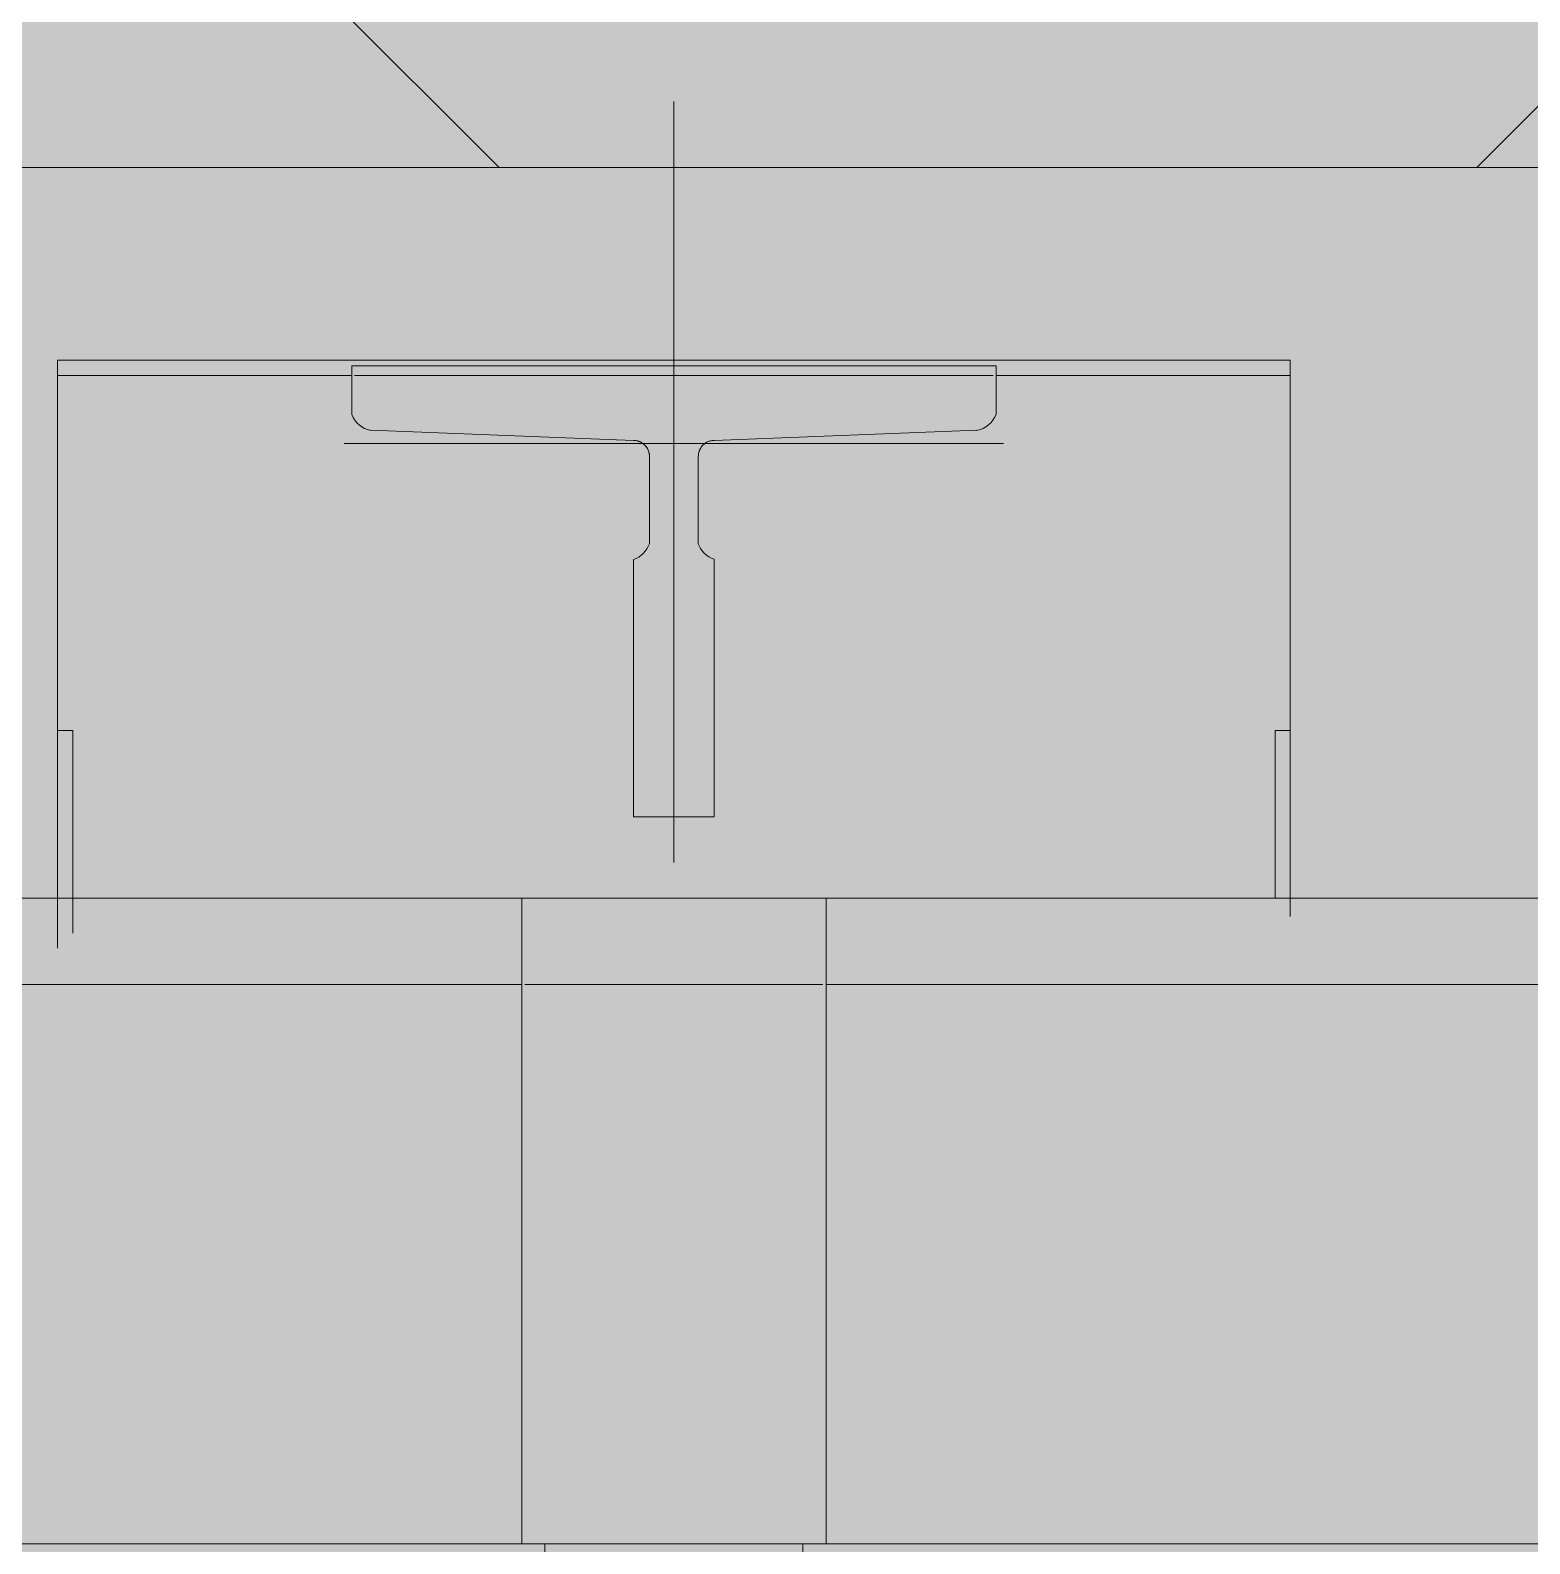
# Model space of a CAD drawing. Header units: inches. Extents: x -449 to 330, y -482 to 598.
# Drawn here: x -92.28 to -80.64, y 264.65 to 276.4 of the extents above; entities that cross this region are included whole.
import ezdxf

# ---------------------------------------------------------------- set-up
doc = ezdxf.new("R2010")
doc.units = ezdxf.units.IN
doc.header["$MEASUREMENT"] = 0
for name, color, linetype, lineweight in [('A-DETL-GENF', 92, 'Continuous', 9), ('A-WALL', 113, 'Continuous', 13), ('A-WALL-PATT', 111, 'Continuous', 13), ('I-WALL', 2, 'Continuous', 9), ('Q-SPCQ', 91, 'Continuous', 9)]:
    doc.layers.add(name, color=color, linetype=linetype, lineweight=lineweight)

# ---------------------------------------------------------------- blocks, each defined once
blk = doc.blocks.new('Hecht_PAD_AA-Arch_detached_rvt-1-Test Fit - Second Floor Plan')
at = {"layer": 'A-WALL-PATT'}
h = blk.add_hatch(dxfattribs=at)
h.set_pattern_fill('FP_17', color=256, style=0, pattern_type=2)
h.set_pattern_definition([(45, (0, 0), (-8.4853, 8.4853), []), (135, (0, 0), (-8.4853, -8.4853), [])])
h.paths.add_polyline_path([(-74.229, 275.331), (-44.487, 275.331), (-36.862, 282.956), (-140.487, 282.956), (-92.487, 279.143), (-140.487, 275.331), (-75.01, 275.331)], flags=0)
at = {"layer": 'I-WALL'}
blk.add_line((-140.487, 275.331), (-75.01, 275.331), dxfattribs=at)
blk = doc.blocks.new('schindler-3300na_traction_elevator_machine_room-less_general_purpose_front_or_front-rear_opening_2100-3500_capacity_3300bim - 3500 Front-2750691-Test Fit - Second Floor Plan')
at = {"layer": 'Q-SPCQ'}
for p, q in [((47.008, -42.795), (47.008, 40.276)), ((36.328, -36.693), (36.328, 36.89)), ((36.328, 36.89), (36.328, -36.693)), ((41.339, 36.89), (41.339, 1.181)), ((41.339, 1.181), (41.339, 36.89)), ((41.339, 36.89), (41.339, 1.181)), ((41.339, 1.181), (41.339, 36.89)), ((41.339, 36.89), (41.339, 1.181)), ((41.339, 1.181), (41.339, 36.89)), ((41.339, 36.89), (41.339, 1.181)), ((40.669, 36.496), (40.669, 1.181)), ((41.339, 4.783), (40.95, 4.783)), ((45.512, 4.783), (41.339, 4.783)), ((42.638, 4.665), (42.638, 4.783)), ((45.394, 4.783), (45.394, 2.5)), ((45.512, -4.783), (45.512, 4.783)), ((41.067, 4.665), (41.339, 4.665)), ((41.339, 4.665), (42.638, 4.665)), ((44.866, -2.559), (44.866, 2.559)), ((45.469, 2.5), (45.092, 2.5)), ((45.092, 2.5), (45.469, 2.5)), ((45.394, 2.478), (45.394, -2.478)), ((45.469, -2.5), (45.469, 2.5)), ((45.469, 2.5), (45.469, -2.5)), ((44.969, 2.352), (44.89, 0.312)), ((44.89, 0.312), (44.969, 2.352)), ((36.328, 1.181), (41.339, 1.181)), ((41.339, 1.181), (36.328, 1.181)), ((41.339, 1.181), (41.339, -1.181)), ((41.339, -1.181), (41.339, 1.181)), ((41.339, 1.181), (41.339, -1.181)), ((41.339, -1.181), (41.339, 1.181)), ((41.339, 1.181), (41.339, -1.181)), ((41.339, -1.181), (41.339, 1.181)), ((41.339, 1.181), (41.339, -1.181)), ((41.339, 1.181), (41.339, -1.181)), ((41.339, -1.181), (41.339, 1.181)), ((40.669, 1.157), (40.669, -1.157)), ((36.328, 1), (34.328, 1)), ((36.328, 1), (36.131, 1)), ((36.328, -1), (36.328, 1)), ((36.328, -1), (36.328, 1)), ((43.965, 0.312), (41.969, 0.312)), ((41.969, 0.312), (43.965, 0.312)), ((41.969, 0.312), (41.969, -0.313)), ((41.969, -0.313), (41.969, 0.312)), ((44.767, 0.189), (44.089, 0.189)), ((44.089, 0.189), (44.767, 0.189)), ((41.614, 0), (47.52, 0)), ((44.093, -0.188), (44.767, -0.188)), ((44.767, -0.188), (44.093, -0.188)), ((41.969, -0.313), (43.969, -0.313)), ((43.969, -0.313), (41.969, -0.313)), ((44.89, -0.313), (44.969, -2.352)), ((44.969, -2.352), (44.89, -0.313)), ((34.328, -1), (36.328, -1)), ((34.328, -1), (36.328, -1)), ((41.339, -1.181), (36.328, -1.181)), ((36.328, -1.181), (41.339, -1.181)), ((40.669, -1.181), (40.669, -30.394)), ((41.339, -1.181), (41.339, -10.441)), ((41.339, -10.441), (41.339, -1.181)), ((41.339, -1.181), (41.339, -10.441)), ((41.339, -10.441), (41.339, -1.181)), ((41.339, -1.181), (41.339, -10.441)), ((41.339, -10.441), (41.339, -1.181)), ((41.339, -1.181), (41.339, -10.441)), ((45.092, -2.5), (45.469, -2.5)), ((45.469, -2.5), (45.092, -2.5)), ((45.394, -2.5), (45.394, -4.783)), ((42.638, -4.665), (41.339, -4.665)), ((42.638, -4.783), (42.638, -4.665)), ((41.195, -4.783), (41.339, -4.783)), ((41.339, -4.783), (45.512, -4.783))]:
    blk.add_line(p, q, dxfattribs=at)
for centre, radius, start, end in [((45.162, 2.316), 0.197, 111, 169.5356), ((45.162, 2.316), 0.197, 111, 169.5356), ((44.167, 0.391), 0.217, 201.2956, 248.7044), ((44.167, 0.391), 0.217, 201.2956, 248.7044), ((44.767, 0.312), 0.123, 270, 360), ((44.767, 0.312), 0.123, 270, 330), ((44.767, 0.312), 0.123, 330, 360), ((44.156, -0.375), 0.198, 108.4682, 161.5505), ((44.156, -0.375), 0.198, 108.4682, 161.5505), ((44.767, -0.313), 0.123, 360, 90), ((44.767, -0.313), 0.123, 30, 90), ((44.767, -0.313), 0.123, 360, 30), ((45.162, -2.316), 0.197, 190.4644, 249), ((45.162, -2.316), 0.197, 190.4644, 249)]:
    blk.add_arc(centre, radius, start, end, dxfattribs=at)

msp = doc.modelspace()

# ---------------------------------------------------------------- hatches: boundary and pattern name
at = {"layer": 'A-DETL-GENF'}
h = msp.add_hatch(color=256, dxfattribs=at)
h.paths.add_polyline_path([(-64.089, -469.419), (-42.737, -469.419), (-42.737, -350.919), (-260.862, -350.919), (-260.862, -469.419), (-82.26, -469.419)], flags=0)
h.paths.add_polyline_path([(-259.862, -468.669), (-259.861, -468.669), (-259.481, -468.669)], flags=0)
h.paths.add_polyline_path([(-103.25, -457.544), (-106.053, -457.544), (-183.362, -457.544), (-183.362, -415.543), (-103.362, -415.543), (-103.372, -404.544), (-183.362, -404.544), (-183.362, -364.544), (-95.256, -364.544), (-95.256, -363.044), (-183.362, -363.011), (-183.362, -361.544), (-53.487, -361.544), (-53.487, -457.544), (-103.203, -457.544)], flags=0)
h.paths.add_polyline_path([(-150.362, -414.043), (-183.362, -414.043), (-183.362, -412.543), (-105.999, -412.518), (-105.967, -412.443), (-106.055, -412.168), (-106.362, -411.749), (-106.372, -407.544), (-183.362, -407.544), (-183.362, -406.044), (-104.862, -406.044), (-104.862, -414.043), (-145.859, -414.043)], flags=0)
h.paths.add_polyline_path([(-107.862, -411.043), (-183.362, -411.043), (-183.362, -410.044), (-107.862, -410.044), (-107.862, -410.324)], flags=0)
h.paths.add_polyline_path([(-445.487, 1.249), (-378.362, 1.249), (-378.362, 254.751), (-449.282, 254.751), (-449.282, 1.249), (-445.68, 1.249)], flags=0)
h.paths.add_polyline_path([(-390.612, 24.206), (-390.612, 25.706), (-386.487, 25.706), (-386.487, 24.206), (-390.487, 24.206)], flags=0)
h.paths.add_polyline_path([(-390.612, 73.206), (-390.612, 74.706), (-386.487, 74.706), (-386.487, 73.206), (-390.487, 73.206)], flags=0)
h.paths.add_polyline_path([(-386.612, 122.206), (-390.612, 122.206), (-390.612, 123.706), (-386.487, 123.706), (-386.487, 122.206)], flags=0)
h.paths.add_polyline_path([(-44.487, 207.073), (-37.508, 204.213), (-44.487, 173.331), (-44.487, 203.948)], flags=0)
h.paths.add_polyline_path([(-118.602, 131.706), (-38.112, 131.706), (-38.112, 165.706), (-36.862, 165.706), (-36.862, 207.073), (-44.487, 207.073), (-44.487, 249.573), (-36.862, 249.573), (-36.862, 252.698), (-44.487, 275.331), (-36.862, 282.956), (-140.487, 282.956), (-92.487, 279.143), (-140.487, 275.331), (-148.112, 282.956), (-148.112, 165.706), (-146.862, 165.706), (-146.862, 131.706), (-127.688, 131.706)], flags=0)
h.paths.add_polyline_path([(-386.487, 132.206), (-390.612, 132.206), (-390.612, 133.706), (-386.487, 133.706)], flags=0)
h.paths.add_polyline_path([(-42.112, 134.706), (-143.862, 134.706), (-143.862, 165.706), (-142.862, 165.706), (-142.862, 135.706), (-42.112, 135.706), (-42.112, 165.706), (-41.112, 165.706), (-41.112, 134.706), (-41.513, 134.706)], flags=0)
h.paths.add_polyline_path([(-82.26, 165.706), (-140.487, 165.706), (-140.487, 173.331), (-44.487, 173.331), (-44.487, 165.706), (-45.918, 165.706)], flags=0)
h.paths.add_polyline_path([(-386.487, 181.206), (-390.612, 181.206), (-390.612, 182.706), (-386.487, 182.706)], flags=0)
h.paths.add_polyline_path([(-390.612, 230.206), (-390.612, 231.706), (-386.487, 231.706), (-386.487, 230.206), (-390.487, 230.206)], flags=0)
h.paths.add_polyline_path([(-130.862, 542.331), (-44.487, 542.331), (-44.487, 579.456), (-130.862, 579.449), (-130.862, 573.759)], flags=0)
h.paths.add_polyline_path([(-136.112, 578.331), (-136.112, 579.456), (-134.862, 579.456), (-134.862, 585.456), (37.888, 585.456), (37.888, 579.456), (-39.237, 579.456), (-39.237, 578.831), (41.513, 578.831), (41.513, 593.581), (-138.487, 593.581), (-138.458, 578.331), (-136.773, 578.331)], flags=0)

# ---------------------------------------------------------------- linework, layer by layer
at = {"layer": 'A-WALL'}
msp.add_line((-140.487, 275.331), (-44.487, 275.331), dxfattribs=at)

# ---------------------------------------------------------------- block references
msp.add_blockref('Hecht_PAD_AA-Arch_detached_rvt-1-Test Fit - Second Floor Plan', (0, 0))
at = {"layer": 'Q-SPCQ', "rotation": 89.99999999999991}
msp.add_blockref('schindler-3300na_traction_elevator_machine_room-less_general_purpose_front_or_front-rear_opening_2100-3500_capacity_3300bim - 3500 Front-2750691-Test Fit - Second Floor Plan', (-87.282, 228.323), dxfattribs=at)

doc.saveas('drawing.dxf')
